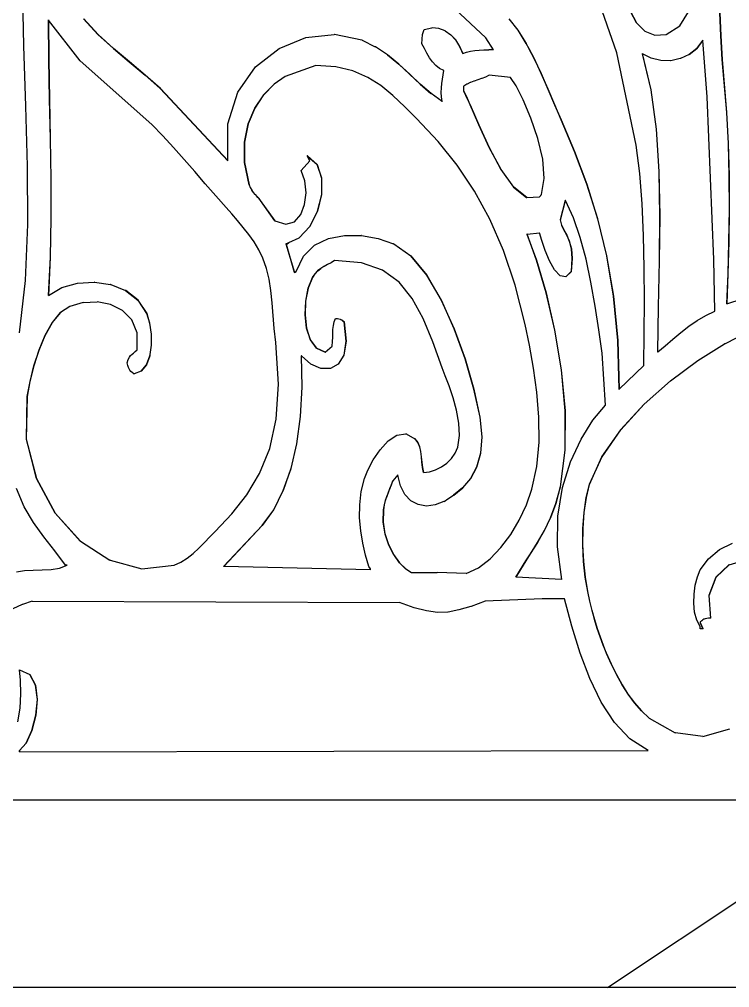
# Model space of a CAD drawing. Header units: inches. Extents: x -343 to 13887, y -13069 to -746.
# Drawn here: x 2793.42 to 2805.66, y -9231.16 to -9214.48 of the extents above; entities that cross this region are included whole.
import ezdxf

# ---------------------------------------------------------------- set-up
doc = ezdxf.new("R2010")
doc.units = ezdxf.units.IN
doc.header["$LTSCALE"] = 17
doc.header["$MEASUREMENT"] = 0
doc.layers.add('OUTLINE', color=1, linetype='Continuous', lineweight=25)

msp = doc.modelspace()

# ---------------------------------------------------------------- linework, layer by layer
for p, q in [((2803.717, -9215.055), (2803.242, -9213.705)), ((2793.495, -9214.937), (2793.477, -9213.911)), ((2801.459, -9214.8), (2800.929, -9214.302)), ((2803.951, -9214.346), (2804.056, -9214.54)), ((2804.058, -9214.54), (2803.954, -9214.346)), ((2804.802, -9214.59), (2804.951, -9214.348)), ((2805.49, -9214.365), (2805.508, -9214.763)), ((2805.511, -9214.763), (2805.493, -9214.365)), ((2793.919, -9214.489), (2793.925, -9215.169)), ((2793.922, -9214.493), (2793.919, -9214.489)), ((2793.927, -9215.169), (2793.922, -9214.493)), ((2794.464, -9215.194), (2793.922, -9214.493)), ((2794.525, -9214.471), (2794.773, -9214.739)), ((2794.776, -9214.739), (2794.528, -9214.471)), ((2801.856, -9214.468), (2802.011, -9214.668)), ((2802.014, -9214.668), (2801.859, -9214.468)), ((2804.058, -9214.54), (2804.056, -9214.54)), ((2804.056, -9214.54), (2804.197, -9214.681)), ((2804.2, -9214.681), (2804.058, -9214.54)), ((2794.773, -9214.739), (2795.039, -9214.983)), ((2794.776, -9214.739), (2794.773, -9214.739)), ((2795.042, -9214.983), (2794.776, -9214.739)), ((2798.357, -9214.792), (2798.846, -9214.742)), ((2798.849, -9214.742), (2798.846, -9214.742)), ((2799.323, -9214.841), (2798.849, -9214.742)), ((2800.354, -9214.904), (2800.369, -9214.738)), ((2800.369, -9214.738), (2800.398, -9214.655)), ((2800.398, -9214.655), (2800.529, -9214.628)), ((2800.532, -9214.628), (2800.529, -9214.628)), ((2800.648, -9214.636), (2800.532, -9214.628)), ((2800.651, -9214.636), (2800.648, -9214.636)), ((2800.757, -9214.677), (2800.651, -9214.636)), ((2800.759, -9214.677), (2800.757, -9214.677)), ((2800.759, -9214.677), (2800.853, -9214.744)), ((2800.853, -9214.744), (2800.936, -9214.835)), ((2800.856, -9214.744), (2800.853, -9214.744)), ((2800.939, -9214.835), (2800.856, -9214.744)), ((2802.014, -9214.668), (2802.011, -9214.668)), ((2802.011, -9214.668), (2802.153, -9214.897)), ((2802.156, -9214.897), (2802.014, -9214.668)), ((2804.2, -9214.681), (2804.197, -9214.681)), ((2804.2, -9214.681), (2804.369, -9214.753)), ((2804.369, -9214.753), (2804.566, -9214.738)), ((2804.566, -9214.738), (2804.802, -9214.59)), ((2797.894, -9214.982), (2798.357, -9214.792)), ((2799.326, -9214.841), (2799.323, -9214.841)), ((2799.326, -9214.841), (2799.553, -9214.953)), ((2800.4, -9214.983), (2800.354, -9214.904)), ((2800.939, -9214.835), (2800.936, -9214.835)), ((2800.936, -9214.835), (2801.006, -9214.945)), ((2801.008, -9214.945), (2800.939, -9214.835)), ((2801.591, -9215.007), (2801.459, -9214.8)), ((2802.156, -9214.897), (2802.153, -9214.897)), ((2802.153, -9214.897), (2802.202, -9214.989)), ((2802.204, -9214.988), (2802.156, -9214.897)), ((2805.199, -9214.841), (2805.094, -9214.979)), ((2805.097, -9214.979), (2805.199, -9214.845)), ((2805.199, -9214.845), (2805.199, -9214.841)), ((2805.273, -9215.816), (2805.199, -9214.845)), ((2805.508, -9214.763), (2805.531, -9215.171)), ((2805.511, -9214.763), (2805.508, -9214.763)), ((2805.534, -9215.171), (2805.511, -9214.763)), ((2793.529, -9215.976), (2793.495, -9214.937)), ((2795.042, -9214.983), (2795.039, -9214.983)), ((2795.039, -9214.983), (2795.313, -9215.214)), ((2795.316, -9215.214), (2795.042, -9214.983)), ((2797.491, -9215.3), (2797.894, -9214.982)), ((2799.556, -9214.953), (2799.553, -9214.953)), ((2799.762, -9215.093), (2799.556, -9214.953)), ((2800.444, -9215.063), (2800.4, -9214.983)), ((2800.49, -9215.14), (2800.444, -9215.063)), ((2801.006, -9214.945), (2801.061, -9215.07)), ((2801.008, -9214.945), (2801.006, -9214.945)), ((2801.063, -9215.069), (2801.008, -9214.945)), ((2801.061, -9215.07), (2801.063, -9215.069)), ((2801.063, -9215.069), (2801.126, -9215.046)), ((2801.126, -9215.046), (2801.195, -9215.029)), ((2801.195, -9215.029), (2801.269, -9215.017)), ((2801.269, -9215.017), (2801.346, -9215.011)), ((2801.346, -9215.011), (2801.426, -9215.007)), ((2801.426, -9215.007), (2801.508, -9215.007)), ((2801.511, -9215.007), (2801.508, -9215.007)), ((2801.511, -9215.007), (2801.509, -9215.007)), ((2801.591, -9215.007), (2801.511, -9215.007)), ((2802.202, -9214.989), (2802.204, -9214.988)), ((2802.202, -9214.989), (2802.286, -9215.147)), ((2802.289, -9215.147), (2802.204, -9214.988)), ((2804.05, -9216.646), (2803.717, -9215.055)), ((2804.153, -9215.07), (2804.304, -9215.693)), ((2804.157, -9215.071), (2804.153, -9215.07)), ((2804.307, -9215.693), (2804.157, -9215.071)), ((2804.308, -9215.15), (2804.157, -9215.071)), ((2805.094, -9214.979), (2804.962, -9215.084)), ((2804.964, -9215.084), (2805.097, -9214.979)), ((2805.097, -9214.979), (2805.094, -9214.979)), ((2793.925, -9215.169), (2793.937, -9215.854)), ((2793.927, -9215.169), (2793.925, -9215.169)), ((2793.94, -9215.854), (2793.927, -9215.169)), ((2795.701, -9216.293), (2794.464, -9215.194)), ((2795.313, -9215.214), (2795.586, -9215.44)), ((2795.316, -9215.214), (2795.313, -9215.214)), ((2795.589, -9215.44), (2795.316, -9215.214)), ((2799.762, -9215.093), (2799.957, -9215.253)), ((2799.765, -9215.093), (2799.762, -9215.093)), ((2799.96, -9215.253), (2799.765, -9215.093)), ((2800.539, -9215.212), (2800.49, -9215.14)), ((2800.596, -9215.274), (2800.539, -9215.212)), ((2802.289, -9215.147), (2802.286, -9215.147)), ((2802.286, -9215.147), (2802.41, -9215.412)), ((2802.413, -9215.412), (2802.289, -9215.147)), ((2804.474, -9215.191), (2804.308, -9215.15)), ((2804.644, -9215.192), (2804.474, -9215.191)), ((2804.647, -9215.192), (2804.644, -9215.192)), ((2804.809, -9215.156), (2804.647, -9215.192)), ((2804.812, -9215.156), (2804.809, -9215.156)), ((2804.962, -9215.084), (2804.812, -9215.156)), ((2804.964, -9215.084), (2804.962, -9215.084)), ((2805.531, -9215.171), (2805.609, -9216.084)), ((2805.534, -9215.171), (2805.531, -9215.171)), ((2805.612, -9216.084), (2805.534, -9215.171)), ((2797.186, -9215.735), (2797.491, -9215.3)), ((2798.528, -9215.277), (2798.001, -9215.464)), ((2798.872, -9215.3), (2798.528, -9215.277)), ((2799.167, -9215.369), (2798.872, -9215.3)), ((2799.422, -9215.479), (2799.167, -9215.369)), ((2799.957, -9215.253), (2800.143, -9215.424)), ((2799.96, -9215.253), (2799.957, -9215.253)), ((2800.146, -9215.424), (2799.96, -9215.253)), ((2800.661, -9215.325), (2800.596, -9215.274)), ((2800.737, -9215.36), (2800.661, -9215.325)), ((2800.724, -9215.437), (2800.737, -9215.36)), ((2802.413, -9215.412), (2802.41, -9215.412)), ((2802.41, -9215.412), (2802.528, -9215.682)), ((2802.531, -9215.682), (2802.413, -9215.412)), ((2795.589, -9215.44), (2795.586, -9215.44)), ((2795.586, -9215.44), (2795.848, -9215.671)), ((2795.851, -9215.671), (2795.589, -9215.44)), ((2797.998, -9215.464), (2797.811, -9215.596)), ((2798.001, -9215.464), (2797.998, -9215.464)), ((2799.649, -9215.622), (2799.422, -9215.479)), ((2800.146, -9215.424), (2800.143, -9215.424)), ((2800.143, -9215.424), (2800.326, -9215.594)), ((2800.329, -9215.594), (2800.146, -9215.424)), ((2800.699, -9215.587), (2800.711, -9215.512)), ((2800.711, -9215.512), (2800.724, -9215.437)), ((2801.191, -9215.567), (2801.134, -9215.594)), ((2801.193, -9215.567), (2801.191, -9215.567)), ((2801.253, -9215.544), (2801.193, -9215.567)), ((2801.256, -9215.544), (2801.253, -9215.544)), ((2801.318, -9215.523), (2801.256, -9215.544)), ((2801.321, -9215.523), (2801.318, -9215.523)), ((2801.385, -9215.501), (2801.321, -9215.523)), ((2801.388, -9215.501), (2801.385, -9215.501)), ((2801.451, -9215.476), (2801.388, -9215.501)), ((2801.454, -9215.476), (2801.451, -9215.476)), ((2801.518, -9215.443), (2801.454, -9215.476)), ((2801.886, -9215.484), (2801.518, -9215.443)), ((2801.979, -9215.625), (2801.886, -9215.484)), ((2795.848, -9215.671), (2797.011, -9216.915)), ((2795.851, -9215.671), (2795.848, -9215.671)), ((2797.012, -9216.912), (2795.851, -9215.671)), ((2797.014, -9216.277), (2797.186, -9215.735)), ((2797.808, -9215.596), (2797.629, -9215.779)), ((2797.632, -9215.779), (2797.811, -9215.596)), ((2797.811, -9215.596), (2797.808, -9215.596)), ((2799.858, -9215.792), (2799.649, -9215.622)), ((2800.329, -9215.594), (2800.326, -9215.594)), ((2800.326, -9215.594), (2800.512, -9215.756)), ((2800.515, -9215.756), (2800.329, -9215.594)), ((2800.689, -9215.737), (2800.692, -9215.661)), ((2800.694, -9215.816), (2800.689, -9215.737)), ((2800.692, -9215.661), (2800.699, -9215.587)), ((2801.076, -9215.629), (2801.076, -9215.712)), ((2801.079, -9215.629), (2801.076, -9215.629)), ((2801.079, -9215.712), (2801.076, -9215.712)), ((2801.076, -9215.712), (2801.138, -9215.847)), ((2801.131, -9215.594), (2801.079, -9215.629)), ((2801.079, -9215.712), (2801.079, -9215.629)), ((2801.14, -9215.845), (2801.079, -9215.712)), ((2801.134, -9215.594), (2801.131, -9215.594)), ((2802.102, -9215.867), (2801.979, -9215.625)), ((2802.528, -9215.682), (2802.642, -9215.951)), ((2802.531, -9215.682), (2802.528, -9215.682)), ((2802.645, -9215.951), (2802.531, -9215.682)), ((2804.304, -9215.693), (2804.396, -9216.374)), ((2804.307, -9215.693), (2804.304, -9215.693)), ((2804.399, -9216.374), (2804.307, -9215.693)), ((2793.937, -9215.854), (2793.951, -9216.541)), ((2793.94, -9215.854), (2793.937, -9215.854)), ((2793.954, -9216.541), (2793.94, -9215.854)), ((2797.629, -9215.779), (2797.475, -9216.008)), ((2797.478, -9216.008), (2797.632, -9215.779)), ((2797.632, -9215.779), (2797.629, -9215.779)), ((2800.06, -9215.984), (2799.858, -9215.792)), ((2800.515, -9215.756), (2800.512, -9215.756)), ((2800.707, -9215.897), (2800.515, -9215.756)), ((2800.707, -9215.897), (2800.694, -9215.816)), ((2800.708, -9215.899), (2800.707, -9215.897)), ((2801.138, -9215.847), (2801.14, -9215.845)), ((2801.138, -9215.847), (2801.186, -9215.952)), ((2801.189, -9215.952), (2801.14, -9215.845)), ((2802.234, -9216.18), (2802.102, -9215.867)), ((2805.39, -9218.616), (2805.273, -9215.816)), ((2793.558, -9217.007), (2793.529, -9215.976)), ((2797.475, -9216.008), (2797.36, -9216.281)), ((2797.363, -9216.281), (2797.478, -9216.008)), ((2797.478, -9216.008), (2797.475, -9216.008)), ((2800.266, -9216.189), (2800.06, -9215.984)), ((2801.186, -9215.952), (2801.335, -9216.296)), ((2801.189, -9215.952), (2801.186, -9215.952)), ((2801.338, -9216.296), (2801.189, -9215.952)), ((2802.642, -9215.951), (2802.754, -9216.21)), ((2802.645, -9215.951), (2802.642, -9215.951)), ((2802.757, -9216.21), (2802.645, -9215.951)), ((2805.609, -9216.084), (2805.637, -9216.618)), ((2805.612, -9216.084), (2805.609, -9216.084)), ((2805.639, -9216.618), (2805.612, -9216.084)), ((2800.634, -9216.582), (2800.266, -9216.189)), ((2802.353, -9216.531), (2802.234, -9216.18)), ((2802.757, -9216.21), (2802.754, -9216.21)), ((2802.754, -9216.21), (2802.986, -9216.754)), ((2802.989, -9216.754), (2802.757, -9216.21)), ((2795.891, -9216.488), (2795.701, -9216.293)), ((2797.012, -9216.912), (2797.014, -9216.277)), ((2797.36, -9216.281), (2797.296, -9216.594)), ((2797.299, -9216.594), (2797.363, -9216.281)), ((2797.363, -9216.281), (2797.36, -9216.281)), ((2801.335, -9216.296), (2801.515, -9216.687)), ((2801.338, -9216.296), (2801.335, -9216.296)), ((2801.518, -9216.687), (2801.338, -9216.296)), ((2804.396, -9216.374), (2804.442, -9217.101)), ((2804.399, -9216.374), (2804.396, -9216.374)), ((2804.445, -9217.101), (2804.399, -9216.374)), ((2793.951, -9216.541), (2793.962, -9217.226)), ((2793.954, -9216.541), (2793.951, -9216.541)), ((2793.964, -9217.226), (2793.954, -9216.541)), ((2796.077, -9216.688), (2795.891, -9216.488)), ((2800.966, -9216.994), (2800.634, -9216.582)), ((2802.438, -9216.888), (2802.353, -9216.531)), ((2796.26, -9216.894), (2796.077, -9216.688)), ((2797.296, -9216.594), (2797.298, -9216.945)), ((2797.299, -9216.594), (2797.296, -9216.594)), ((2797.301, -9216.945), (2797.299, -9216.594)), ((2801.515, -9216.687), (2801.718, -9217.066)), ((2801.518, -9216.687), (2801.515, -9216.687)), ((2801.721, -9217.066), (2801.518, -9216.687)), ((2804.112, -9217.134), (2804.05, -9216.646)), ((2805.637, -9216.618), (2805.651, -9217.178)), ((2805.639, -9216.618), (2805.637, -9216.618)), ((2805.654, -9217.178), (2805.639, -9216.618)), ((2796.442, -9217.102), (2796.26, -9216.894)), ((2797.011, -9216.915), (2797.012, -9216.912)), ((2798.278, -9217.081), (2798.425, -9216.915)), ((2798.425, -9216.915), (2798.381, -9216.832)), ((2798.384, -9216.832), (2798.381, -9216.832)), ((2798.381, -9216.832), (2798.386, -9216.837)), ((2798.552, -9216.983), (2798.384, -9216.832)), ((2798.384, -9216.832), (2798.386, -9216.837)), ((2798.386, -9216.837), (2798.549, -9216.983)), ((2802.466, -9217.221), (2802.438, -9216.888)), ((2802.989, -9216.754), (2802.986, -9216.754)), ((2802.986, -9216.754), (2803.198, -9217.319)), ((2803.201, -9217.319), (2802.989, -9216.754)), ((2793.564, -9218.014), (2793.558, -9217.007)), ((2797.298, -9216.945), (2797.38, -9217.33)), ((2797.301, -9216.945), (2797.298, -9216.945)), ((2797.382, -9217.33), (2797.301, -9216.945)), ((2798.341, -9217.262), (2798.278, -9217.081)), ((2798.549, -9216.983), (2798.628, -9217.216)), ((2798.552, -9216.983), (2798.549, -9216.983)), ((2798.631, -9217.216), (2798.552, -9216.983)), ((2801.264, -9217.437), (2800.966, -9216.994)), ((2801.718, -9217.066), (2801.936, -9217.373)), ((2801.721, -9217.066), (2801.718, -9217.066)), ((2801.939, -9217.373), (2801.721, -9217.066)), ((2793.962, -9217.226), (2793.963, -9217.906)), ((2793.964, -9217.226), (2793.962, -9217.226)), ((2793.966, -9217.906), (2793.964, -9217.226)), ((2796.622, -9217.311), (2796.442, -9217.102)), ((2798.628, -9217.216), (2798.627, -9217.495)), ((2798.631, -9217.216), (2798.628, -9217.216)), ((2798.63, -9217.495), (2798.631, -9217.216)), ((2802.416, -9217.496), (2802.466, -9217.221)), ((2804.153, -9217.656), (2804.112, -9217.134)), ((2804.442, -9217.101), (2804.455, -9217.862)), ((2804.445, -9217.101), (2804.442, -9217.101)), ((2804.458, -9217.862), (2804.445, -9217.101)), ((2805.651, -9217.178), (2805.653, -9217.748)), ((2805.654, -9217.178), (2805.651, -9217.178)), ((2805.656, -9217.748), (2805.654, -9217.178)), ((2796.802, -9217.519), (2796.622, -9217.311)), ((2797.38, -9217.33), (2797.399, -9217.379)), ((2797.382, -9217.33), (2797.38, -9217.33)), ((2797.402, -9217.379), (2797.382, -9217.33)), ((2797.399, -9217.379), (2797.423, -9217.422)), ((2797.402, -9217.379), (2797.399, -9217.379)), ((2797.426, -9217.422), (2797.402, -9217.379)), ((2798.36, -9217.467), (2798.341, -9217.262)), ((2801.936, -9217.373), (2802.161, -9217.55)), ((2801.939, -9217.373), (2801.936, -9217.373)), ((2802.164, -9217.549), (2801.939, -9217.373)), ((2803.201, -9217.319), (2803.198, -9217.319)), ((2803.198, -9217.319), (2803.384, -9217.915)), ((2803.387, -9217.915), (2803.201, -9217.319)), ((2796.982, -9217.724), (2796.802, -9217.519)), ((2797.423, -9217.422), (2797.451, -9217.46)), ((2797.426, -9217.422), (2797.423, -9217.422)), ((2797.454, -9217.46), (2797.426, -9217.422)), ((2797.451, -9217.46), (2797.481, -9217.495)), ((2797.454, -9217.46), (2797.451, -9217.46)), ((2797.484, -9217.495), (2797.454, -9217.46)), ((2797.481, -9217.495), (2797.512, -9217.529)), ((2797.484, -9217.495), (2797.481, -9217.495)), ((2797.515, -9217.529), (2797.484, -9217.495)), ((2797.512, -9217.529), (2797.543, -9217.563)), ((2797.515, -9217.529), (2797.512, -9217.529)), ((2797.545, -9217.563), (2797.515, -9217.529)), ((2797.543, -9217.563), (2797.571, -9217.6)), ((2797.545, -9217.563), (2797.543, -9217.563)), ((2797.574, -9217.6), (2797.545, -9217.563)), ((2798.335, -9217.669), (2798.36, -9217.467)), ((2798.627, -9217.495), (2798.556, -9217.784)), ((2798.558, -9217.784), (2798.63, -9217.495)), ((2798.63, -9217.495), (2798.627, -9217.495)), ((2801.528, -9217.922), (2801.264, -9217.437)), ((2802.161, -9217.55), (2802.164, -9217.549)), ((2802.164, -9217.549), (2802.386, -9217.537)), ((2802.386, -9217.537), (2802.396, -9217.528)), ((2802.396, -9217.528), (2802.401, -9217.523)), ((2802.401, -9217.523), (2802.406, -9217.516)), ((2802.406, -9217.516), (2802.409, -9217.509)), ((2802.409, -9217.509), (2802.416, -9217.496)), ((2797.079, -9217.833), (2796.982, -9217.724)), ((2797.571, -9217.6), (2797.821, -9217.952)), ((2797.574, -9217.6), (2797.571, -9217.6)), ((2797.824, -9217.952), (2797.574, -9217.6)), ((2798.268, -9217.844), (2798.335, -9217.669)), ((2802.828, -9217.6), (2802.74, -9217.931)), ((2802.743, -9217.931), (2802.83, -9217.603)), ((2802.83, -9217.603), (2802.828, -9217.6)), ((2802.969, -9217.897), (2802.83, -9217.603)), ((2804.178, -9218.203), (2804.153, -9217.656)), ((2805.653, -9217.748), (2805.646, -9218.315)), ((2805.649, -9218.315), (2805.656, -9217.748)), ((2805.656, -9217.748), (2805.653, -9217.748)), ((2793.963, -9217.906), (2793.951, -9218.578)), ((2793.954, -9218.578), (2793.966, -9217.906)), ((2793.966, -9217.906), (2793.963, -9217.906)), ((2797.179, -9217.945), (2797.079, -9217.833)), ((2798.16, -9217.967), (2798.268, -9217.844)), ((2798.556, -9217.784), (2798.423, -9218.046)), ((2798.426, -9218.046), (2798.558, -9217.784)), ((2798.558, -9217.784), (2798.556, -9217.784)), ((2803.087, -9218.238), (2802.969, -9217.897)), ((2803.384, -9217.915), (2803.539, -9218.555)), ((2803.387, -9217.915), (2803.384, -9217.915)), ((2803.542, -9218.555), (2803.387, -9217.915)), ((2804.455, -9217.862), (2804.447, -9218.642)), ((2804.449, -9218.642), (2804.458, -9217.862)), ((2804.458, -9217.862), (2804.455, -9217.862)), ((2793.524, -9218.978), (2793.564, -9218.014)), ((2797.277, -9218.063), (2797.179, -9217.945)), ((2797.373, -9218.186), (2797.277, -9218.063)), ((2797.824, -9217.952), (2797.821, -9217.952)), ((2797.824, -9217.952), (2798.011, -9218.011)), ((2798.011, -9218.011), (2798.16, -9217.967)), ((2798.423, -9218.046), (2798.239, -9218.246)), ((2798.242, -9218.246), (2798.426, -9218.046)), ((2798.426, -9218.046), (2798.423, -9218.046)), ((2801.761, -9218.46), (2801.528, -9217.922)), ((2802.74, -9217.931), (2802.764, -9218.027)), ((2802.743, -9217.931), (2802.74, -9217.931)), ((2802.767, -9218.027), (2802.743, -9217.931)), ((2802.764, -9218.027), (2802.804, -9218.112)), ((2802.767, -9218.027), (2802.764, -9218.027)), ((2802.807, -9218.112), (2802.767, -9218.027)), ((2797.463, -9218.315), (2797.373, -9218.186)), ((2798.065, -9218.323), (2798.239, -9218.246)), ((2798.242, -9218.246), (2798.239, -9218.246)), ((2798.749, -9218.256), (2799.023, -9218.202)), ((2799.025, -9218.202), (2799.023, -9218.202)), ((2799.025, -9218.202), (2799.312, -9218.204)), ((2799.315, -9218.204), (2799.312, -9218.204)), ((2799.315, -9218.204), (2799.6, -9218.254)), ((2802.165, -9218.18), (2802.331, -9218.629)), ((2802.168, -9218.18), (2802.165, -9218.18)), ((2802.168, -9218.18), (2802.386, -9218.16)), ((2802.334, -9218.629), (2802.168, -9218.18)), ((2802.423, -9218.292), (2802.386, -9218.16)), ((2802.804, -9218.112), (2802.852, -9218.2)), ((2802.807, -9218.112), (2802.804, -9218.112)), ((2802.855, -9218.2), (2802.807, -9218.112)), ((2802.852, -9218.2), (2802.897, -9218.302)), ((2802.855, -9218.2), (2802.852, -9218.2)), ((2802.9, -9218.302), (2802.855, -9218.2)), ((2803.187, -9218.612), (2803.087, -9218.238)), ((2804.189, -9218.764), (2804.178, -9218.203)), ((2797.544, -9218.451), (2797.463, -9218.315)), ((2798.013, -9218.346), (2798.16, -9218.844)), ((2798.016, -9218.346), (2798.013, -9218.346)), ((2798.016, -9218.346), (2798.062, -9218.326)), ((2798.02, -9218.36), (2798.016, -9218.346)), ((2798.02, -9218.36), (2798.062, -9218.326)), ((2798.162, -9218.842), (2798.02, -9218.36)), ((2798.062, -9218.326), (2798.065, -9218.323)), ((2798.315, -9218.56), (2798.507, -9218.373)), ((2798.507, -9218.373), (2798.749, -9218.256)), ((2799.602, -9218.254), (2799.6, -9218.254)), ((2799.602, -9218.254), (2799.868, -9218.346)), ((2799.871, -9218.346), (2799.868, -9218.346)), ((2799.871, -9218.346), (2800.163, -9218.553)), ((2802.481, -9218.463), (2802.423, -9218.292)), ((2802.897, -9218.302), (2802.932, -9218.432)), ((2802.9, -9218.302), (2802.897, -9218.302)), ((2802.934, -9218.432), (2802.9, -9218.302)), ((2805.646, -9218.315), (2805.632, -9218.865)), ((2805.635, -9218.865), (2805.649, -9218.315)), ((2805.649, -9218.315), (2805.646, -9218.315)), ((2793.951, -9218.578), (2793.919, -9219.238)), ((2793.922, -9219.236), (2793.954, -9218.578)), ((2793.954, -9218.578), (2793.951, -9218.578)), ((2797.615, -9218.595), (2797.544, -9218.451)), ((2798.19, -9218.823), (2798.315, -9218.56)), ((2800.163, -9218.553), (2800.439, -9218.888)), ((2800.166, -9218.553), (2800.163, -9218.553)), ((2800.441, -9218.888), (2800.166, -9218.553)), ((2801.963, -9219.061), (2801.761, -9218.46)), ((2802.556, -9218.641), (2802.481, -9218.463)), ((2802.932, -9218.432), (2802.946, -9218.601)), ((2802.934, -9218.432), (2802.932, -9218.432)), ((2802.949, -9218.601), (2802.934, -9218.432)), ((2803.542, -9218.555), (2803.539, -9218.555)), ((2803.539, -9218.555), (2803.657, -9219.251)), ((2803.66, -9219.251), (2803.542, -9218.555)), ((2797.678, -9218.77), (2797.615, -9218.595)), ((2798.669, -9218.737), (2798.615, -9218.773)), ((2798.672, -9218.737), (2798.669, -9218.737)), ((2798.729, -9218.705), (2798.672, -9218.737)), ((2798.731, -9218.705), (2798.729, -9218.705)), ((2798.79, -9218.672), (2798.731, -9218.705)), ((2798.793, -9218.672), (2798.79, -9218.672)), ((2798.852, -9218.637), (2798.793, -9218.672)), ((2799.313, -9218.673), (2798.852, -9218.637)), ((2799.677, -9218.8), (2799.313, -9218.673)), ((2802.331, -9218.629), (2802.496, -9219.19)), ((2802.334, -9218.629), (2802.331, -9218.629)), ((2802.499, -9219.19), (2802.334, -9218.629)), ((2802.643, -9218.796), (2802.556, -9218.641)), ((2802.946, -9218.601), (2802.931, -9218.823)), ((2802.934, -9218.823), (2802.949, -9218.601)), ((2802.949, -9218.601), (2802.946, -9218.601)), ((2803.27, -9219.01), (2803.187, -9218.612)), ((2804.447, -9218.642), (2804.43, -9219.43)), ((2804.433, -9219.43), (2804.449, -9218.642)), ((2804.449, -9218.642), (2804.447, -9218.642)), ((2805.405, -9219.508), (2805.39, -9218.616)), ((2797.723, -9218.956), (2797.678, -9218.77)), ((2798.16, -9218.844), (2798.162, -9218.842)), ((2798.162, -9218.842), (2798.19, -9218.823)), ((2798.511, -9218.864), (2798.469, -9218.927)), ((2798.472, -9218.927), (2798.514, -9218.864)), ((2798.559, -9218.814), (2798.511, -9218.864)), ((2798.514, -9218.864), (2798.511, -9218.864)), ((2798.514, -9218.864), (2798.562, -9218.814)), ((2798.612, -9218.773), (2798.559, -9218.814)), ((2798.562, -9218.814), (2798.559, -9218.814)), ((2798.562, -9218.814), (2798.615, -9218.773)), ((2798.615, -9218.773), (2798.612, -9218.773)), ((2799.963, -9219.008), (2799.677, -9218.8)), ((2800.439, -9218.888), (2800.69, -9219.318)), ((2800.441, -9218.888), (2800.439, -9218.888)), ((2800.693, -9219.318), (2800.441, -9218.888)), ((2802.738, -9218.899), (2802.643, -9218.796)), ((2802.836, -9218.918), (2802.738, -9218.899)), ((2802.931, -9218.823), (2802.836, -9218.918)), ((2802.839, -9218.918), (2802.836, -9218.918)), ((2802.839, -9218.918), (2802.934, -9218.823)), ((2802.934, -9218.823), (2802.931, -9218.823)), ((2804.191, -9219.331), (2804.189, -9218.764)), ((2805.632, -9218.865), (2805.611, -9219.383)), ((2805.614, -9219.382), (2805.635, -9218.865)), ((2805.635, -9218.865), (2805.632, -9218.865)), ((2793.418, -9219.883), (2793.524, -9218.978)), ((2794.152, -9219.102), (2794.422, -9219.025)), ((2794.422, -9219.025), (2794.708, -9219.007)), ((2794.711, -9219.007), (2794.708, -9219.007)), ((2794.711, -9219.007), (2794.991, -9219.05)), ((2794.993, -9219.05), (2794.991, -9219.05)), ((2794.993, -9219.05), (2795.249, -9219.154)), ((2797.754, -9219.153), (2797.723, -9218.956)), ((2798.469, -9218.927), (2798.396, -9219.11)), ((2798.399, -9219.11), (2798.472, -9218.927)), ((2798.472, -9218.927), (2798.469, -9218.927)), ((2800.191, -9219.29), (2799.963, -9219.008)), ((2802.136, -9219.736), (2801.963, -9219.061)), ((2803.342, -9219.42), (2803.27, -9219.01)), ((2793.919, -9219.238), (2793.922, -9219.236)), ((2793.922, -9219.236), (2794.152, -9219.102)), ((2795.249, -9219.154), (2795.463, -9219.32)), ((2795.252, -9219.154), (2795.249, -9219.154)), ((2795.466, -9219.32), (2795.252, -9219.154)), ((2797.775, -9219.361), (2797.754, -9219.153)), ((2798.396, -9219.11), (2798.353, -9219.333)), ((2798.356, -9219.333), (2798.399, -9219.11)), ((2798.399, -9219.11), (2798.396, -9219.11)), ((2802.496, -9219.19), (2802.644, -9219.832)), ((2802.499, -9219.19), (2802.496, -9219.19)), ((2802.647, -9219.832), (2802.499, -9219.19)), ((2803.66, -9219.251), (2803.657, -9219.251)), ((2803.657, -9219.251), (2803.731, -9220.014)), ((2803.734, -9220.014), (2803.66, -9219.251)), ((2794.517, -9219.36), (2794.29, -9219.425)), ((2794.52, -9219.36), (2794.517, -9219.36)), ((2794.52, -9219.36), (2794.759, -9219.349)), ((2794.992, -9219.394), (2794.759, -9219.349)), ((2795.197, -9219.496), (2794.992, -9219.394)), ((2795.463, -9219.32), (2795.613, -9219.549)), ((2795.466, -9219.32), (2795.463, -9219.32)), ((2795.615, -9219.549), (2795.466, -9219.32)), ((2797.812, -9219.808), (2797.775, -9219.361)), ((2798.353, -9219.333), (2798.342, -9219.571)), ((2798.345, -9219.571), (2798.356, -9219.333)), ((2798.356, -9219.333), (2798.353, -9219.333)), ((2800.378, -9219.635), (2800.191, -9219.29)), ((2800.69, -9219.318), (2800.912, -9219.81)), ((2800.693, -9219.318), (2800.69, -9219.318)), ((2800.915, -9219.81), (2800.693, -9219.318)), ((2803.405, -9219.831), (2803.342, -9219.42)), ((2804.188, -9219.893), (2804.191, -9219.331)), ((2805.611, -9219.383), (2805.614, -9219.382)), ((2805.614, -9219.382), (2805.876, -9219.297)), ((2794.127, -9219.532), (2793.984, -9219.704)), ((2793.987, -9219.704), (2794.129, -9219.532)), ((2794.129, -9219.532), (2794.127, -9219.532)), ((2794.287, -9219.425), (2794.129, -9219.532)), ((2794.29, -9219.425), (2794.287, -9219.425)), ((2795.355, -9219.658), (2795.197, -9219.496)), ((2795.613, -9219.549), (2795.664, -9219.714)), ((2795.615, -9219.549), (2795.613, -9219.549)), ((2795.667, -9219.714), (2795.615, -9219.549)), ((2798.342, -9219.571), (2798.367, -9219.801)), ((2798.345, -9219.571), (2798.342, -9219.571)), ((2798.37, -9219.801), (2798.345, -9219.571)), ((2804.43, -9219.43), (2804.418, -9220.213)), ((2804.421, -9220.21), (2804.433, -9219.43)), ((2804.433, -9219.43), (2804.43, -9219.43)), ((2805.102, -9219.669), (2805.251, -9219.58)), ((2805.251, -9219.58), (2805.405, -9219.508)), ((2793.984, -9219.704), (2793.86, -9219.924)), ((2793.863, -9219.924), (2793.987, -9219.704)), ((2793.987, -9219.704), (2793.984, -9219.704)), ((2795.446, -9219.883), (2795.355, -9219.658)), ((2795.664, -9219.714), (2795.691, -9219.901)), ((2795.667, -9219.714), (2795.664, -9219.714)), ((2795.694, -9219.901), (2795.667, -9219.714)), ((2798.831, -9219.756), (2798.844, -9219.693)), ((2798.844, -9219.693), (2798.867, -9219.632)), ((2798.87, -9219.632), (2798.867, -9219.632)), ((2798.87, -9219.632), (2798.899, -9219.635)), ((2798.902, -9219.635), (2798.899, -9219.635)), ((2798.902, -9219.635), (2798.924, -9219.639)), ((2798.927, -9219.639), (2798.924, -9219.639)), ((2798.927, -9219.639), (2798.945, -9219.646)), ((2798.947, -9219.646), (2798.945, -9219.646)), ((2798.947, -9219.646), (2798.962, -9219.654)), ((2798.965, -9219.654), (2798.962, -9219.654)), ((2798.978, -9219.665), (2798.965, -9219.654)), ((2798.978, -9219.665), (2798.995, -9219.678)), ((2798.981, -9219.665), (2798.978, -9219.665)), ((2798.998, -9219.678), (2798.981, -9219.665)), ((2798.995, -9219.678), (2799.014, -9219.694)), ((2798.998, -9219.678), (2798.995, -9219.678)), ((2799.017, -9219.694), (2798.998, -9219.678)), ((2799.014, -9219.694), (2799.05, -9220.026)), ((2799.017, -9219.694), (2799.014, -9219.694)), ((2799.052, -9220.026), (2799.017, -9219.694)), ((2800.544, -9220.036), (2800.378, -9219.635)), ((2802.211, -9220.093), (2802.136, -9219.736)), ((2804.958, -9219.768), (2805.102, -9219.669)), ((2795.451, -9220.171), (2795.446, -9219.883)), ((2795.691, -9219.901), (2795.692, -9220.095)), ((2795.694, -9219.901), (2795.691, -9219.901)), ((2795.695, -9220.095), (2795.694, -9219.901)), ((2797.836, -9220.047), (2797.812, -9219.808)), ((2798.367, -9219.801), (2798.431, -9220.001)), ((2798.37, -9219.801), (2798.367, -9219.801)), ((2798.434, -9220.001), (2798.37, -9219.801)), ((2798.82, -9219.958), (2798.821, -9219.888)), ((2798.821, -9219.888), (2798.824, -9219.821)), ((2798.824, -9219.821), (2798.831, -9219.756)), ((2800.912, -9219.81), (2801.101, -9220.331)), ((2800.915, -9219.81), (2800.912, -9219.81)), ((2801.104, -9220.331), (2800.915, -9219.81)), ((2802.644, -9219.832), (2802.758, -9220.52)), ((2802.647, -9219.832), (2802.644, -9219.832)), ((2802.761, -9220.52), (2802.647, -9219.832)), ((2803.461, -9220.233), (2803.405, -9219.831)), ((2804.183, -9220.441), (2804.188, -9219.893)), ((2804.683, -9219.988), (2804.819, -9219.876)), ((2804.819, -9219.876), (2804.958, -9219.768)), ((2805.577, -9220.07), (2805.994, -9219.86)), ((2793.86, -9219.924), (2793.754, -9220.177)), ((2793.757, -9220.177), (2793.863, -9219.924)), ((2793.863, -9219.924), (2793.86, -9219.924)), ((2797.882, -9220.765), (2797.836, -9220.047)), ((2798.431, -9220.001), (2798.538, -9220.146)), ((2798.434, -9220.001), (2798.431, -9220.001)), ((2798.541, -9220.146), (2798.434, -9220.001)), ((2798.808, -9220.109), (2798.816, -9220.031)), ((2798.816, -9220.031), (2798.82, -9219.958)), ((2799.05, -9220.026), (2799.011, -9220.267)), ((2799.014, -9220.267), (2799.052, -9220.026)), ((2799.052, -9220.026), (2799.05, -9220.026)), ((2800.708, -9220.482), (2800.544, -9220.036)), ((2803.734, -9220.014), (2803.731, -9220.014)), ((2803.731, -9220.014), (2803.756, -9220.856)), ((2803.759, -9220.853), (2803.734, -9220.014)), ((2804.549, -9220.102), (2804.683, -9219.988)), ((2805.115, -9220.357), (2805.574, -9220.07)), ((2805.577, -9220.07), (2805.574, -9220.07)), ((2793.754, -9220.177), (2793.668, -9220.448)), ((2793.67, -9220.448), (2793.757, -9220.177)), ((2793.757, -9220.177), (2793.754, -9220.177)), ((2795.336, -9220.272), (2795.36, -9220.25)), ((2795.36, -9220.25), (2795.386, -9220.23)), ((2795.386, -9220.23), (2795.416, -9220.205)), ((2795.416, -9220.205), (2795.451, -9220.171)), ((2795.668, -9220.255), (2795.665, -9220.277)), ((2795.692, -9220.095), (2795.668, -9220.255)), ((2795.668, -9220.277), (2795.671, -9220.252)), ((2795.668, -9220.255), (2795.671, -9220.252)), ((2795.671, -9220.252), (2795.695, -9220.095)), ((2795.695, -9220.095), (2795.692, -9220.095)), ((2798.541, -9220.146), (2798.538, -9220.146)), ((2798.691, -9220.212), (2798.541, -9220.146)), ((2798.541, -9220.146), (2798.69, -9220.213)), ((2798.69, -9220.213), (2798.691, -9220.212)), ((2798.691, -9220.212), (2798.808, -9220.109)), ((2802.282, -9220.487), (2802.211, -9220.093)), ((2803.52, -9221.125), (2803.461, -9220.233)), ((2804.418, -9220.213), (2804.421, -9220.21)), ((2804.421, -9220.21), (2804.549, -9220.102)), ((2795.274, -9220.399), (2795.294, -9220.342)), ((2795.287, -9220.442), (2795.274, -9220.399)), ((2795.294, -9220.342), (2795.315, -9220.301)), ((2795.315, -9220.301), (2795.336, -9220.272)), ((2795.665, -9220.277), (2795.607, -9220.431)), ((2795.61, -9220.431), (2795.668, -9220.277)), ((2795.668, -9220.277), (2795.665, -9220.277)), ((2798.278, -9220.275), (2798.288, -9220.814)), ((2798.281, -9220.277), (2798.278, -9220.275)), ((2798.443, -9220.419), (2798.281, -9220.277)), ((2798.291, -9220.814), (2798.281, -9220.277)), ((2798.615, -9220.495), (2798.443, -9220.419)), ((2799.011, -9220.267), (2798.915, -9220.423)), ((2798.918, -9220.423), (2799.014, -9220.267)), ((2799.014, -9220.267), (2799.011, -9220.267)), ((2801.101, -9220.331), (2801.25, -9220.85)), ((2801.104, -9220.331), (2801.101, -9220.331)), ((2801.253, -9220.85), (2801.104, -9220.331)), ((2804.642, -9220.708), (2805.112, -9220.357)), ((2805.115, -9220.357), (2805.112, -9220.357)), ((2793.668, -9220.448), (2793.6, -9220.721)), ((2793.603, -9220.721), (2793.67, -9220.448)), ((2793.67, -9220.448), (2793.668, -9220.448)), ((2795.298, -9220.476), (2795.287, -9220.442)), ((2795.31, -9220.503), (2795.298, -9220.476)), ((2795.323, -9220.526), (2795.31, -9220.503)), ((2795.341, -9220.546), (2795.323, -9220.526)), ((2795.363, -9220.566), (2795.341, -9220.546)), ((2795.392, -9220.586), (2795.363, -9220.566)), ((2795.395, -9220.586), (2795.392, -9220.586)), ((2795.394, -9220.585), (2795.395, -9220.586)), ((2795.517, -9220.54), (2795.395, -9220.586)), ((2795.607, -9220.431), (2795.517, -9220.54)), ((2795.52, -9220.54), (2795.517, -9220.54)), ((2795.52, -9220.54), (2795.61, -9220.431)), ((2795.61, -9220.431), (2795.607, -9220.431)), ((2798.781, -9220.498), (2798.615, -9220.495)), ((2798.915, -9220.423), (2798.781, -9220.498)), ((2798.918, -9220.423), (2798.915, -9220.423)), ((2800.76, -9220.621), (2800.708, -9220.482)), ((2802.339, -9220.905), (2802.282, -9220.487)), ((2802.758, -9220.52), (2802.823, -9221.222)), ((2802.761, -9220.52), (2802.758, -9220.52)), ((2802.826, -9221.222), (2802.761, -9220.52)), ((2803.759, -9220.853), (2804.183, -9220.441)), ((2793.6, -9220.721), (2793.551, -9220.98)), ((2793.554, -9220.98), (2793.603, -9220.721)), ((2793.603, -9220.721), (2793.6, -9220.721)), ((2800.825, -9220.796), (2800.76, -9220.621)), ((2804.639, -9220.708), (2804.185, -9221.111)), ((2804.188, -9221.111), (2804.642, -9220.708)), ((2804.642, -9220.708), (2804.639, -9220.708)), ((2797.844, -9221.369), (2797.882, -9220.765)), ((2798.288, -9220.814), (2798.261, -9221.321)), ((2798.264, -9221.321), (2798.291, -9220.814)), ((2798.291, -9220.814), (2798.288, -9220.814)), ((2800.893, -9220.998), (2800.825, -9220.796)), ((2801.25, -9220.85), (2801.356, -9221.333)), ((2801.253, -9220.85), (2801.25, -9220.85)), ((2801.358, -9221.333), (2801.253, -9220.85)), ((2802.374, -9221.336), (2802.339, -9220.905)), ((2803.756, -9220.856), (2803.759, -9220.853)), ((2793.551, -9220.98), (2793.538, -9221.712)), ((2793.541, -9221.712), (2793.554, -9220.98)), ((2793.554, -9220.98), (2793.551, -9220.98)), ((2800.952, -9221.215), (2800.893, -9220.998)), ((2800.992, -9221.436), (2800.952, -9221.215)), ((2802.823, -9221.222), (2802.822, -9221.905)), ((2802.826, -9221.222), (2802.823, -9221.222)), ((2802.825, -9221.905), (2802.826, -9221.222)), ((2803.305, -9221.384), (2803.52, -9221.125)), ((2804.185, -9221.111), (2803.781, -9221.551)), ((2803.783, -9221.551), (2804.188, -9221.111)), ((2804.188, -9221.111), (2804.185, -9221.111)), ((2797.733, -9221.876), (2797.844, -9221.369)), ((2798.261, -9221.321), (2798.197, -9221.791)), ((2798.2, -9221.791), (2798.264, -9221.321)), ((2798.264, -9221.321), (2798.261, -9221.321)), ((2801.356, -9221.333), (2801.39, -9221.67)), ((2801.358, -9221.333), (2801.356, -9221.333)), ((2801.393, -9221.67), (2801.358, -9221.333)), ((2802.377, -9221.767), (2802.374, -9221.336)), ((2803.1, -9221.712), (2803.305, -9221.384)), ((2801.003, -9221.652), (2800.992, -9221.436)), ((2803.781, -9221.551), (2803.456, -9222.016)), ((2803.458, -9222.016), (2803.783, -9221.551)), ((2803.783, -9221.551), (2803.781, -9221.551)), ((2793.538, -9221.712), (2793.711, -9222.392)), ((2793.541, -9221.712), (2793.538, -9221.712)), ((2793.714, -9222.392), (2793.541, -9221.712)), ((2799.637, -9221.895), (2799.775, -9221.743)), ((2799.775, -9221.743), (2799.925, -9221.643)), ((2799.925, -9221.643), (2800.081, -9221.622)), ((2800.084, -9221.622), (2800.081, -9221.622)), ((2800.084, -9221.622), (2800.236, -9221.706)), ((2800.236, -9221.706), (2800.285, -9221.769)), ((2800.239, -9221.706), (2800.236, -9221.706)), ((2800.288, -9221.769), (2800.239, -9221.706)), ((2800.973, -9221.851), (2801.003, -9221.652)), ((2801.39, -9221.67), (2801.369, -9221.955)), ((2801.372, -9221.955), (2801.393, -9221.67)), ((2801.393, -9221.67), (2801.39, -9221.67)), ((2802.92, -9222.103), (2803.1, -9221.712)), ((2797.56, -9222.305), (2797.733, -9221.876)), ((2798.197, -9221.791), (2798.098, -9222.219)), ((2798.101, -9222.219), (2798.2, -9221.791)), ((2798.2, -9221.791), (2798.197, -9221.791)), ((2799.518, -9222.071), (2799.637, -9221.895)), ((2800.285, -9221.769), (2800.316, -9221.844)), ((2800.288, -9221.769), (2800.285, -9221.769)), ((2800.319, -9221.844), (2800.288, -9221.769)), ((2800.316, -9221.844), (2800.334, -9221.927)), ((2800.319, -9221.844), (2800.316, -9221.844)), ((2800.337, -9221.927), (2800.319, -9221.844)), ((2800.932, -9221.952), (2800.973, -9221.851)), ((2802.34, -9222.184), (2802.377, -9221.767)), ((2802.822, -9221.905), (2802.74, -9222.535)), ((2802.743, -9222.535), (2802.825, -9221.905)), ((2802.825, -9221.905), (2802.822, -9221.905)), ((2799.426, -9222.245), (2799.518, -9222.071)), ((2800.334, -9221.927), (2800.346, -9222.016)), ((2800.337, -9221.927), (2800.334, -9221.927)), ((2800.348, -9222.016), (2800.337, -9221.927)), ((2800.346, -9222.016), (2800.354, -9222.108)), ((2800.348, -9222.016), (2800.346, -9222.016)), ((2800.357, -9222.108), (2800.348, -9222.016)), ((2800.787, -9222.125), (2800.869, -9222.044)), ((2800.869, -9222.044), (2800.932, -9221.952)), ((2801.369, -9221.955), (2801.3, -9222.193)), ((2801.303, -9222.193), (2801.372, -9221.955)), ((2801.372, -9221.955), (2801.369, -9221.955)), ((2803.456, -9222.016), (2803.24, -9222.494)), ((2803.243, -9222.494), (2803.458, -9222.016)), ((2803.458, -9222.016), (2803.456, -9222.016)), ((2798.098, -9222.219), (2797.965, -9222.6)), ((2797.968, -9222.6), (2798.101, -9222.219)), ((2798.101, -9222.219), (2798.098, -9222.219)), ((2799.368, -9222.39), (2799.426, -9222.245)), ((2800.354, -9222.108), (2800.365, -9222.199)), ((2800.357, -9222.108), (2800.354, -9222.108)), ((2800.368, -9222.199), (2800.357, -9222.108)), ((2800.365, -9222.199), (2800.384, -9222.287)), ((2800.368, -9222.199), (2800.365, -9222.199)), ((2800.386, -9222.286), (2800.368, -9222.199)), ((2800.485, -9222.275), (2800.59, -9222.243)), ((2800.59, -9222.243), (2800.692, -9222.192)), ((2800.692, -9222.192), (2800.787, -9222.125)), ((2801.3, -9222.193), (2801.194, -9222.39)), ((2801.197, -9222.39), (2801.303, -9222.193)), ((2801.303, -9222.193), (2801.3, -9222.193)), ((2802.254, -9222.577), (2802.34, -9222.184)), ((2802.782, -9222.548), (2802.92, -9222.103)), ((2793.711, -9222.392), (2794.034, -9222.988)), ((2793.714, -9222.392), (2793.711, -9222.392)), ((2794.037, -9222.988), (2793.714, -9222.392)), ((2797.338, -9222.673), (2797.56, -9222.305)), ((2799.31, -9222.617), (2799.368, -9222.39)), ((2799.942, -9222.328), (2799.854, -9222.432)), ((2799.856, -9222.432), (2799.942, -9222.331)), ((2799.942, -9222.331), (2799.942, -9222.328)), ((2799.985, -9222.516), (2799.942, -9222.331)), ((2800.384, -9222.287), (2800.386, -9222.286)), ((2800.386, -9222.286), (2800.485, -9222.275)), ((2801.194, -9222.39), (2801.058, -9222.55)), ((2801.061, -9222.55), (2801.197, -9222.39)), ((2801.197, -9222.39), (2801.194, -9222.39)), ((2793.5, -9222.876), (2793.367, -9222.562)), ((2799.803, -9222.564), (2799.776, -9222.63)), ((2799.779, -9222.63), (2799.806, -9222.564)), ((2799.829, -9222.499), (2799.803, -9222.564)), ((2799.806, -9222.564), (2799.803, -9222.564)), ((2799.806, -9222.564), (2799.832, -9222.499)), ((2799.854, -9222.432), (2799.829, -9222.499)), ((2799.832, -9222.499), (2799.829, -9222.499)), ((2799.832, -9222.499), (2799.856, -9222.432)), ((2799.856, -9222.432), (2799.854, -9222.432)), ((2800.061, -9222.664), (2799.985, -9222.516)), ((2801.058, -9222.55), (2800.903, -9222.68)), ((2800.906, -9222.68), (2801.061, -9222.55)), ((2801.061, -9222.55), (2801.058, -9222.55)), ((2802.158, -9222.844), (2802.254, -9222.577)), ((2802.74, -9222.535), (2802.664, -9222.819)), ((2802.667, -9222.819), (2802.743, -9222.535)), ((2802.701, -9223.039), (2802.782, -9222.548)), ((2802.743, -9222.535), (2802.74, -9222.535)), ((2803.24, -9222.494), (2803.185, -9222.72)), ((2803.188, -9222.72), (2803.243, -9222.494)), ((2803.243, -9222.494), (2803.24, -9222.494)), ((2797.078, -9223), (2797.338, -9222.673)), ((2797.965, -9222.6), (2797.799, -9222.928)), ((2797.802, -9222.928), (2797.968, -9222.6)), ((2797.968, -9222.6), (2797.965, -9222.6)), ((2799.284, -9222.844), (2799.31, -9222.617)), ((2799.75, -9222.698), (2799.726, -9222.769)), ((2799.729, -9222.769), (2799.753, -9222.698)), ((2799.776, -9222.63), (2799.75, -9222.698)), ((2799.753, -9222.698), (2799.75, -9222.698)), ((2799.753, -9222.698), (2799.779, -9222.63)), ((2799.779, -9222.63), (2799.776, -9222.63)), ((2800.166, -9222.773), (2800.061, -9222.664)), ((2800.74, -9222.784), (2800.805, -9222.743)), ((2800.804, -9222.742), (2800.805, -9222.743)), ((2800.805, -9222.743), (2800.903, -9222.68)), ((2800.906, -9222.68), (2800.903, -9222.68)), ((2803.185, -9222.72), (2803.148, -9222.976)), ((2803.151, -9222.976), (2803.188, -9222.72)), ((2803.188, -9222.72), (2803.185, -9222.72)), ((2793.662, -9223.15), (2793.5, -9222.876)), ((2799.283, -9223.069), (2799.284, -9222.844)), ((2799.706, -9222.846), (2799.692, -9222.929)), ((2799.694, -9222.929), (2799.709, -9222.846)), ((2799.726, -9222.769), (2799.706, -9222.846)), ((2799.709, -9222.846), (2799.706, -9222.846)), ((2799.709, -9222.846), (2799.729, -9222.769)), ((2799.729, -9222.769), (2799.726, -9222.769)), ((2800.292, -9222.84), (2800.166, -9222.773)), ((2800.434, -9222.865), (2800.292, -9222.84)), ((2800.437, -9222.865), (2800.434, -9222.865)), ((2800.436, -9222.864), (2800.437, -9222.865)), ((2800.584, -9222.846), (2800.437, -9222.865)), ((2800.587, -9222.846), (2800.584, -9222.846)), ((2800.737, -9222.784), (2800.587, -9222.846)), ((2800.74, -9222.784), (2800.737, -9222.784)), ((2802.035, -9223.106), (2802.158, -9222.844)), ((2802.664, -9222.819), (2802.571, -9223.067)), ((2802.573, -9223.067), (2802.667, -9222.819)), ((2802.667, -9222.819), (2802.664, -9222.819)), ((2794.034, -9222.988), (2794.469, -9223.468)), ((2794.037, -9222.988), (2794.034, -9222.988)), ((2794.472, -9223.468), (2794.037, -9222.988)), ((2796.791, -9223.303), (2797.078, -9223)), ((2797.799, -9222.928), (2797.601, -9223.199)), ((2797.603, -9223.199), (2797.802, -9222.928)), ((2797.802, -9222.928), (2797.799, -9222.928)), ((2799.303, -9223.29), (2799.283, -9223.069)), ((2799.692, -9222.929), (2799.686, -9223.142)), ((2799.689, -9223.142), (2799.694, -9222.929)), ((2799.694, -9222.929), (2799.692, -9222.929)), ((2802.571, -9223.067), (2802.464, -9223.288)), ((2802.467, -9223.288), (2802.573, -9223.067)), ((2802.573, -9223.067), (2802.571, -9223.067)), ((2802.691, -9223.57), (2802.701, -9223.039)), ((2803.148, -9222.976), (2803.129, -9223.252)), ((2803.132, -9223.252), (2803.151, -9222.976)), ((2803.151, -9222.976), (2803.148, -9222.976)), ((2793.841, -9223.398), (2793.662, -9223.15)), ((2797.601, -9223.199), (2796.938, -9223.904)), ((2796.941, -9223.904), (2797.603, -9223.199)), ((2797.603, -9223.199), (2797.601, -9223.199)), ((2799.686, -9223.142), (2799.72, -9223.346)), ((2799.689, -9223.142), (2799.686, -9223.142)), ((2799.722, -9223.346), (2799.689, -9223.142)), ((2801.887, -9223.356), (2802.035, -9223.106)), ((2803.129, -9223.252), (2803.127, -9223.536)), ((2803.132, -9223.252), (2803.129, -9223.252)), ((2803.13, -9223.536), (2803.132, -9223.252)), ((2794.028, -9223.638), (2793.841, -9223.398)), ((2796.609, -9223.491), (2796.702, -9223.394)), ((2796.702, -9223.394), (2796.791, -9223.303)), ((2799.339, -9223.505), (2799.303, -9223.29)), ((2799.72, -9223.346), (2799.783, -9223.535)), ((2799.722, -9223.346), (2799.72, -9223.346)), ((2799.786, -9223.535), (2799.722, -9223.346)), ((2801.718, -9223.582), (2801.887, -9223.356)), ((2802.464, -9223.288), (2802.347, -9223.493)), ((2802.35, -9223.493), (2802.467, -9223.288)), ((2802.467, -9223.288), (2802.464, -9223.288)), ((2794.472, -9223.468), (2794.469, -9223.468)), ((2794.472, -9223.468), (2794.98, -9223.798)), ((2796.413, -9223.68), (2796.513, -9223.588)), ((2796.513, -9223.588), (2796.609, -9223.491)), ((2799.387, -9223.71), (2799.339, -9223.505)), ((2799.783, -9223.535), (2799.869, -9223.702)), ((2799.786, -9223.535), (2799.783, -9223.535)), ((2799.872, -9223.702), (2799.786, -9223.535)), ((2801.531, -9223.776), (2801.718, -9223.582)), ((2802.347, -9223.493), (2802.224, -9223.688)), ((2802.227, -9223.688), (2802.35, -9223.493)), ((2802.35, -9223.493), (2802.347, -9223.493)), ((2802.769, -9224.132), (2802.691, -9223.57)), ((2803.13, -9223.536), (2803.127, -9223.536)), ((2803.127, -9223.536), (2803.14, -9223.819)), ((2803.143, -9223.819), (2803.13, -9223.536)), ((2805.487, -9223.616), (2805.712, -9223.506)), ((2794.214, -9223.883), (2794.028, -9223.638)), ((2796.308, -9223.764), (2796.413, -9223.68)), ((2799.441, -9223.904), (2799.387, -9223.71)), ((2799.869, -9223.702), (2799.969, -9223.841)), ((2799.872, -9223.702), (2799.869, -9223.702)), ((2799.972, -9223.841), (2799.872, -9223.702)), ((2802.224, -9223.688), (2802.148, -9223.807)), ((2802.15, -9223.809), (2802.227, -9223.688)), ((2802.227, -9223.688), (2802.224, -9223.688)), ((2805.296, -9223.772), (2805.487, -9223.616)), ((2794.111, -9223.933), (2794.243, -9223.883)), ((2794.243, -9223.883), (2794.214, -9223.883)), ((2794.983, -9223.798), (2794.98, -9223.798)), ((2794.983, -9223.798), (2795.53, -9223.948)), ((2795.53, -9223.948), (2796.084, -9223.883)), ((2796.084, -9223.883), (2796.199, -9223.833)), ((2796.199, -9223.833), (2796.308, -9223.764)), ((2796.941, -9223.904), (2796.938, -9223.904)), ((2799.471, -9223.966), (2796.941, -9223.904)), ((2799.471, -9223.946), (2799.441, -9223.904)), ((2799.969, -9223.841), (2800.075, -9223.945)), ((2799.972, -9223.841), (2799.969, -9223.841)), ((2800.077, -9223.945), (2799.972, -9223.841)), ((2801.331, -9223.928), (2801.531, -9223.776)), ((2802.099, -9223.885), (2801.974, -9224.091)), ((2801.977, -9224.091), (2802.101, -9223.885)), ((2802.148, -9223.807), (2802.099, -9223.885)), ((2802.101, -9223.885), (2802.099, -9223.885)), ((2802.101, -9223.885), (2802.15, -9223.809)), ((2802.148, -9223.807), (2802.15, -9223.809)), ((2803.143, -9223.819), (2803.14, -9223.819)), ((2803.14, -9223.819), (2803.169, -9224.09)), ((2803.171, -9224.09), (2803.143, -9223.819)), ((2805.155, -9223.966), (2805.296, -9223.772)), ((2805.648, -9223.88), (2805.424, -9224.092)), ((2805.427, -9224.092), (2805.651, -9223.88)), ((2805.651, -9223.88), (2805.648, -9223.88)), ((2805.651, -9223.88), (2805.924, -9223.796)), ((2793.368, -9224.001), (2793.509, -9223.977)), ((2793.509, -9223.977), (2793.659, -9223.969)), ((2793.659, -9223.969), (2793.813, -9223.966)), ((2793.813, -9223.966), (2793.966, -9223.957)), ((2793.966, -9223.957), (2794.111, -9223.933)), ((2799.471, -9223.966), (2799.471, -9223.946)), ((2800.077, -9223.945), (2800.075, -9223.945)), ((2800.077, -9223.945), (2800.177, -9224.008)), ((2800.177, -9224.008), (2800.622, -9224.008)), ((2801.12, -9224.029), (2800.622, -9224.008)), ((2801.12, -9224.029), (2801.331, -9223.928)), ((2801.977, -9224.091), (2801.974, -9224.091)), ((2802.769, -9224.132), (2801.977, -9224.091)), ((2803.171, -9224.09), (2803.169, -9224.09)), ((2803.169, -9224.09), (2803.211, -9224.34)), ((2803.214, -9224.34), (2803.171, -9224.09)), ((2805.069, -9224.226), (2805.106, -9224.085)), ((2805.106, -9224.085), (2805.155, -9223.966)), ((2805.424, -9224.092), (2805.302, -9224.406)), ((2805.305, -9224.406), (2805.427, -9224.092)), ((2805.427, -9224.092), (2805.424, -9224.092)), ((2805.047, -9224.381), (2805.069, -9224.226)), ((2803.214, -9224.34), (2803.211, -9224.34)), ((2803.211, -9224.34), (2803.247, -9224.503)), ((2803.25, -9224.503), (2803.214, -9224.34)), ((2805.043, -9224.539), (2805.047, -9224.381)), ((2805.305, -9224.406), (2805.302, -9224.406)), ((2805.302, -9224.406), (2805.331, -9224.796)), ((2805.334, -9224.796), (2805.305, -9224.406)), ((2793.467, -9224.561), (2793.308, -9224.637)), ((2793.47, -9224.561), (2793.467, -9224.561)), ((2793.639, -9224.506), (2793.47, -9224.561)), ((2793.639, -9224.506), (2799.971, -9224.526)), ((2800.221, -9224.616), (2799.971, -9224.526)), ((2801.2, -9224.593), (2800.994, -9224.656)), ((2801.203, -9224.593), (2801.2, -9224.593)), ((2801.444, -9224.506), (2801.203, -9224.593)), ((2801.447, -9224.506), (2801.444, -9224.506)), ((2802.431, -9224.464), (2801.447, -9224.506)), ((2802.813, -9224.464), (2802.431, -9224.464)), ((2802.943, -9224.933), (2802.813, -9224.464)), ((2803.247, -9224.503), (2803.287, -9224.664)), ((2803.25, -9224.503), (2803.247, -9224.503)), ((2803.29, -9224.664), (2803.25, -9224.503)), ((2805.057, -9224.692), (2805.043, -9224.539)), ((2800.433, -9224.673), (2800.221, -9224.616)), ((2800.623, -9224.697), (2800.433, -9224.673)), ((2800.626, -9224.697), (2800.623, -9224.697)), ((2800.804, -9224.691), (2800.626, -9224.697)), ((2800.807, -9224.691), (2800.804, -9224.691)), ((2800.992, -9224.656), (2800.807, -9224.691)), ((2800.994, -9224.656), (2800.992, -9224.656)), ((2803.29, -9224.664), (2803.287, -9224.664)), ((2803.287, -9224.664), (2803.303, -9224.722)), ((2803.307, -9224.725), (2803.29, -9224.664)), ((2803.303, -9224.722), (2803.307, -9224.725)), ((2803.303, -9224.722), (2803.331, -9224.821)), ((2803.333, -9224.821), (2803.307, -9224.725)), ((2805.094, -9224.829), (2805.057, -9224.692)), ((2805.06, -9224.693), (2805.061, -9224.695)), ((2803.333, -9224.821), (2803.331, -9224.821)), ((2803.331, -9224.821), (2803.377, -9224.973)), ((2803.38, -9224.973), (2803.333, -9224.821)), ((2805.155, -9224.941), (2805.094, -9224.829)), ((2805.158, -9224.858), (2805.155, -9224.858)), ((2805.155, -9224.858), (2805.155, -9224.879)), ((2805.158, -9224.879), (2805.155, -9224.879)), ((2805.155, -9224.879), (2805.199, -9224.983)), ((2805.158, -9224.858), (2805.176, -9224.842)), ((2805.158, -9224.879), (2805.158, -9224.858)), ((2805.202, -9224.983), (2805.158, -9224.879)), ((2805.179, -9224.842), (2805.176, -9224.842)), ((2805.197, -9224.828), (2805.179, -9224.842)), ((2805.2, -9224.828), (2805.197, -9224.828)), ((2805.218, -9224.816), (2805.2, -9224.828)), ((2805.221, -9224.816), (2805.218, -9224.816)), ((2805.241, -9224.808), (2805.221, -9224.816)), ((2805.243, -9224.808), (2805.241, -9224.808)), ((2805.266, -9224.801), (2805.243, -9224.808)), ((2805.269, -9224.801), (2805.266, -9224.801)), ((2805.296, -9224.797), (2805.269, -9224.801)), ((2805.299, -9224.797), (2805.296, -9224.797)), ((2805.331, -9224.796), (2805.299, -9224.797)), ((2805.334, -9224.796), (2805.331, -9224.796)), ((2803.087, -9225.397), (2802.943, -9224.933)), ((2803.38, -9224.973), (2803.377, -9224.973)), ((2803.377, -9224.973), (2803.427, -9225.12)), ((2803.43, -9225.12), (2803.38, -9224.973)), ((2805.155, -9224.983), (2805.155, -9224.941)), ((2805.199, -9224.983), (2805.155, -9224.983)), ((2805.202, -9224.983), (2805.199, -9224.983)), ((2803.43, -9225.12), (2803.427, -9225.12)), ((2803.427, -9225.12), (2803.48, -9225.262)), ((2803.482, -9225.262), (2803.43, -9225.12)), ((2803.253, -9225.838), (2803.087, -9225.397)), ((2803.482, -9225.262), (2803.48, -9225.262)), ((2803.48, -9225.262), (2803.535, -9225.397)), ((2803.538, -9225.397), (2803.482, -9225.262)), ((2803.538, -9225.397), (2803.535, -9225.397)), ((2803.535, -9225.397), (2803.62, -9225.588)), ((2803.623, -9225.588), (2803.538, -9225.397)), ((2803.62, -9225.588), (2803.71, -9225.77)), ((2803.623, -9225.588), (2803.62, -9225.588)), ((2803.713, -9225.77), (2803.623, -9225.588)), ((2793.421, -9225.688), (2793.418, -9225.688)), ((2793.439, -9225.865), (2793.418, -9225.688)), ((2793.421, -9225.688), (2793.421, -9225.689)), ((2793.421, -9225.688), (2793.598, -9225.767)), ((2793.446, -9226.098), (2793.439, -9225.865)), ((2793.598, -9225.767), (2793.696, -9225.949)), ((2793.6, -9225.767), (2793.598, -9225.767)), ((2793.699, -9225.949), (2793.6, -9225.767)), ((2803.447, -9226.242), (2803.253, -9225.838)), ((2803.713, -9225.77), (2803.71, -9225.77)), ((2803.71, -9225.77), (2803.806, -9225.943)), ((2803.809, -9225.943), (2803.713, -9225.77)), ((2793.696, -9225.949), (2793.726, -9226.196)), ((2793.699, -9225.949), (2793.696, -9225.949)), ((2793.729, -9226.196), (2793.699, -9225.949)), ((2803.809, -9225.943), (2803.806, -9225.943)), ((2803.806, -9225.943), (2803.908, -9226.105)), ((2803.911, -9226.105), (2803.809, -9225.943)), ((2793.433, -9226.349), (2793.446, -9226.098)), ((2793.726, -9226.196), (2793.7, -9226.47)), ((2793.703, -9226.47), (2793.729, -9226.196)), ((2793.729, -9226.196), (2793.726, -9226.196)), ((2803.674, -9226.594), (2803.447, -9226.242)), ((2803.911, -9226.105), (2803.908, -9226.105)), ((2803.908, -9226.105), (2804.019, -9226.255)), ((2804.022, -9226.255), (2803.911, -9226.105)), ((2804.022, -9226.255), (2804.019, -9226.255)), ((2804.019, -9226.255), (2804.14, -9226.393)), ((2804.143, -9226.393), (2804.022, -9226.255)), ((2793.39, -9226.581), (2793.433, -9226.349)), ((2804.143, -9226.393), (2804.14, -9226.393)), ((2804.14, -9226.393), (2804.271, -9226.517)), ((2804.274, -9226.517), (2804.143, -9226.393)), ((2793.7, -9226.47), (2793.632, -9226.733)), ((2793.635, -9226.733), (2793.703, -9226.47)), ((2793.703, -9226.47), (2793.7, -9226.47)), ((2803.942, -9226.877), (2803.674, -9226.594)), ((2804.274, -9226.517), (2804.271, -9226.517)), ((2804.274, -9226.517), (2804.723, -9226.775)), ((2793.632, -9226.733), (2793.534, -9226.948)), ((2793.537, -9226.948), (2793.635, -9226.733)), ((2793.635, -9226.733), (2793.632, -9226.733)), ((2805.201, -9226.833), (2805.665, -9226.704)), ((2804.256, -9227.077), (2803.942, -9226.877)), ((2804.726, -9226.775), (2804.723, -9226.775)), ((2805.201, -9226.833), (2804.726, -9226.775)), ((2793.534, -9226.948), (2793.418, -9227.077)), ((2793.421, -9227.077), (2793.418, -9227.077)), ((2793.418, -9227.077), (2793.418, -9227.098)), ((2793.421, -9227.077), (2793.537, -9226.948)), ((2793.421, -9227.098), (2793.421, -9227.077)), ((2793.421, -9227.098), (2804.256, -9227.077)), ((2793.537, -9226.948), (2793.534, -9226.948)), ((2793.418, -9227.098), (2793.421, -9227.098)), ((2786.147, -9227.927), (2805.876, -9227.927)), ((2819.555, -9231.163), (2785.555, -9231.163))]:
    msp.add_line(p, q)
at = {"layer": 'OUTLINE'}
msp.add_line((2803.555, -9231.163), (2821.555, -9219.163), dxfattribs=at)

doc.saveas('drawing.dxf')
